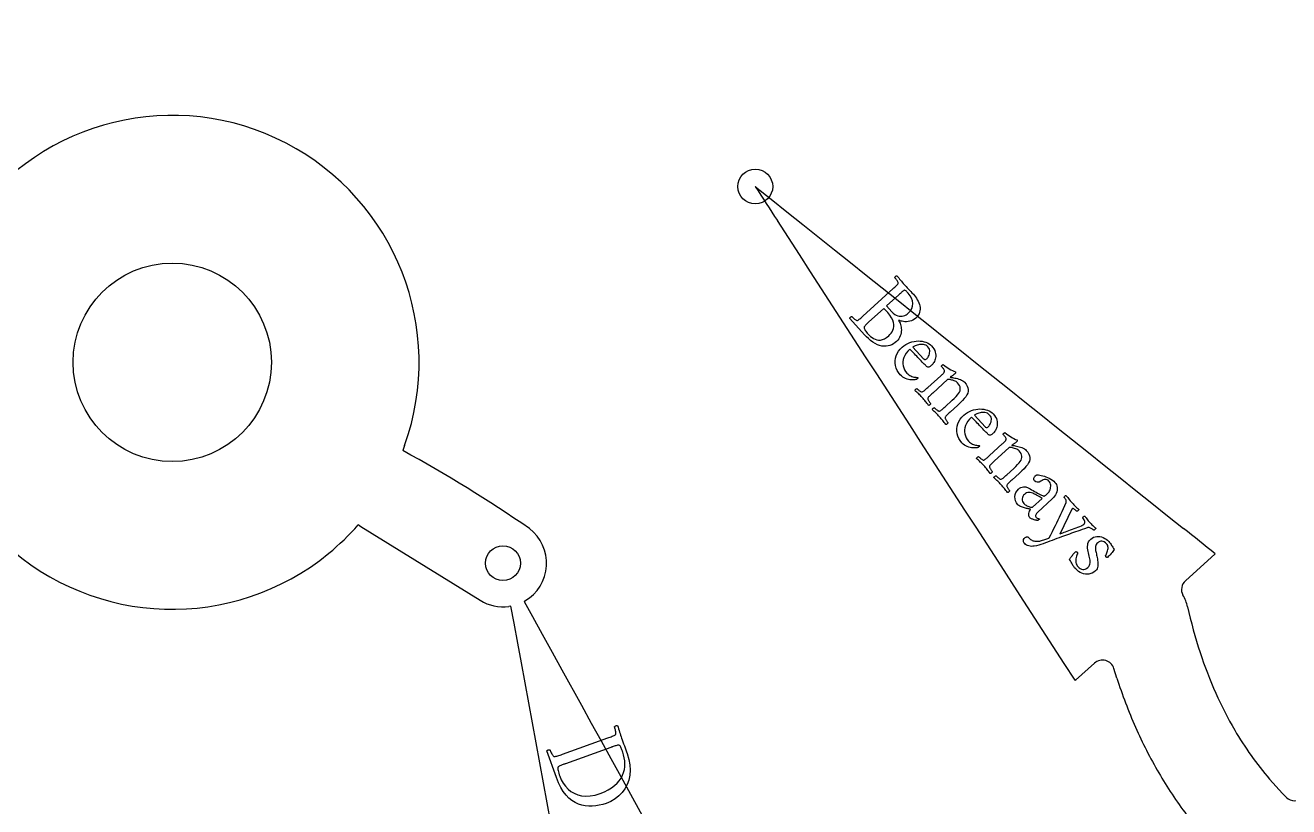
# Model space of a CAD drawing. Header units: millimetres. Extents: x -61 to 61, y -61 to 61.
# Drawn here: x -3.08 to 23.36, y -9.29 to 7.05 of the extents above; entities that cross this region are included whole.
import ezdxf

# ---------------------------------------------------------------- set-up
doc = ezdxf.new("R2010")
doc.units = ezdxf.units.MM
for name, color, linetype in [('CUT_INNER', 6, 'Continuous'), ('CUT_OUTER', 1, 'Continuous'), ('ENGRAVE', 7, 'Continuous'), ('TEXT', 5, 'Continuous')]:
    doc.layers.add(name, color=color, linetype=linetype)

msp = doc.modelspace()

# ---------------------------------------------------------------- linework, layer by layer
at = {"layer": 'CUT_INNER'}
for points in [[(12.1976, 3.6747), (12.2014, 3.672), (12.5284, 3.4111), (12.8602, 3.1463), (13.1921, 2.8816), (13.8557, 2.3522), (14.1875, 2.0875), (14.5193, 1.8228), (14.8511, 1.5581), (15.1829, 1.2934), (15.5147, 1.0286), (15.8465, 0.7639), (16.1783, 0.4992), (16.5101, 0.2345), (16.8419, -0.0302), (17.1737, -0.2949), (17.5055, -0.5596), (17.8373, -0.8243), (18.1691, -1.089), (18.5009, -1.3538), (18.8327, -1.6185), (19.1646, -1.8832), (19.4964, -2.1479), (19.8282, -2.4126), (20.16, -2.6773), (20.4918, -2.942), (20.8236, -3.2067), (21.1554, -3.4715)], [(19.2933, -6.29), (18.8976, -6.6487), (18.8932, -6.6523), (18.8899, -6.6476), (18.6622, -6.2965), (18.4313, -5.9404), (18.2004, -5.5842), (17.9695, -5.2281), (17.7386, -4.8719), (17.2768, -4.1596), (17.0458, -3.8035), (16.8149, -3.4473), (16.584, -3.0912), (16.3531, -2.735), (16.1222, -2.3788), (15.8913, -2.0227), (15.6604, -1.6665), (15.4294, -1.3104), (15.1985, -0.9542), (14.9676, -0.5981), (14.7367, -0.2419), (14.5058, 0.1142), (14.2749, 0.4704), (14.044, 0.8265), (13.813, 1.1827), (13.5821, 1.5388), (13.3512, 1.895), (13.1203, 2.2512), (12.8894, 2.6073), (12.6585, 2.9635)], [(4.8614, -1.7411), (4.8231, -1.8441), (4.8235, -1.8443)], [(6.4408, -4.9764), (3.9458, -3.439), (3.8871, -3.3987)], [(21.8186, -4.0009), (21.8145, -4.0049), (21.1959, -4.5656)], [(7.3777, -4.9879), (7.3593, -4.9974), (7.5341, -5.3139), (7.7393, -5.6854), (7.9446, -6.0569), (8.1498, -6.4285), (8.5603, -7.1715), (8.7656, -7.5431), (8.9708, -7.9146), (9.176, -8.2862), (9.3813, -8.6577), (9.5865, -9.0292), (9.7918, -9.4008), (10.2023, -10.1438), (10.4075, -10.5154), (10.6128, -10.8869), (11.0233, -11.63), (11.2285, -12.0015), (11.4338, -12.3731), (11.639, -12.7446), (11.8443, -13.1162), (12.0495, -13.4877), (12.2548, -13.8592), (12.46, -14.2308)], [(7.9199, -9.6256), (7.8428, -9.2082), (7.7658, -8.7908), (7.6888, -8.3733), (7.6117, -7.9559), (7.5347, -7.5385), (7.4576, -7.1211), (7.3806, -6.7037), (7.3035, -6.2863), (7.2265, -5.8689), (7.1495, -5.4515), (7.0838, -5.0956), (7.0414, -5.1035)], [(19.76, -6.6015), (19.7007, -6.4036)], [(22.9563, -8.7156), (23.2249, -9.0119), (23.2352, -9.0226), (23.3103, -9.0962)]]:
    msp.add_lwpolyline(points, dxfattribs=at)
msp.add_circle((0, 0), 2.075, dxfattribs=at)
for centre, radius, start, end in [((0.0003, 17.3592), 43.3897, 258.32732, 345.01597), ((0, 0), 5.1637, 340.29548, 309.35798), ((673.6338, 431.764), 787.8822, 212.9114146, 212.9730474), ((-9.9754, -28.8249), 30.7728, 55.46362, 61.25513), ((0.0253, -0.0287), 5.1255, 309.34212, 318.88946), ((6.9188, -4.2006), 0.9112, 300.23437, 52.73438), ((-388.1882, -516.9068), 656.6415, 51.3618593, 51.4359046), ((21.3638, -4.7508), 0.25, 132.1875, 208.00212), ((6.9188, -4.2006), 0.9112, 238.35937, 277.73437), ((20.3441, -5.3332), 0.9245, 13.95733, 30.19827), ((31.3957, -2.8487), 10.4032, 192.55595, 198.00737), ((29.8556, -3.3437), 8.7856, 198.04211, 203.99589), ((19.4612, -6.4752), 0.25, 16.65953, 132.1875), ((29.8876, -3.3317), 10.6424, 197.89332, 203.81204), ((28.9682, -3.7372), 7.8148, 204.00556, 210.39234), ((28.9906, -3.726), 9.6625, 203.82048, 210.17583), ((28.3592, -4.0997), 7.1062, 210.35603, 220.5085), ((28.4631, -4.0305), 9.0535, 210.18837, 216.86167), ((23.4852, -8.9175), 0.25, 225.60382, 311.66016)]:
    msp.add_arc(centre, radius, start, end, dxfattribs=at)
at = {"layer": 'CUT_OUTER'}
msp.add_circle((0, 0), 60.75, dxfattribs=at)
at = {"layer": 'ENGRAVE'}
for centre, radius in [((0, 17.3597), 40.0734), ((12.1966, 3.6758), 0.3645), ((6.9183, -4.1992), 0.3645)]:
    msp.add_circle(centre, radius, dxfattribs=at)
at = {"layer": 'TEXT'}
for points in [[(15.504, 1.4227), (15.5262, 1.3968), (15.5472, 1.3693), (15.5672, 1.3401), (15.5861, 1.3093), (15.6031, 1.2773), (15.6174, 1.245), (15.6289, 1.2123), (15.6377, 1.1792), (15.6431, 1.1459), (15.6444, 1.1127), (15.6416, 1.0797), (15.6348, 1.0467), (15.6231, 1.0143), (15.6056, 0.9829), (15.5824, 0.9526), (15.5534, 0.9232), (15.5245, 0.9), (15.4939, 0.8814), (15.4616, 0.8672), (15.4277, 0.8576), (15.3934, 0.8518), (15.3603, 0.849), (15.3281, 0.8492), (15.297, 0.8525), (15.2682, 0.8576), (15.2427, 0.8636), (15.2206, 0.8705), (15.2019, 0.8781), (15.1988, 0.8785), (15.1968, 0.8777), (15.1958, 0.8757), (15.1958, 0.8727), (15.207, 0.8569), (15.2173, 0.8383), (15.2268, 0.8168), (15.2354, 0.7925), (15.2426, 0.7659), (15.2479, 0.7379), (15.2513, 0.7082), (15.2529, 0.6771), (15.252, 0.6453), (15.248, 0.6136), (15.2409, 0.582), (15.2307, 0.5507), (15.2171, 0.5202), (15.1996, 0.4913), (15.1781, 0.4641), (15.1528, 0.4386), (15.1203, 0.4116), (15.0864, 0.3884), (15.0511, 0.369), (15.0145, 0.3533), (14.976, 0.3421), (14.9349, 0.336), (14.8912, 0.3351), (14.845, 0.3392), (14.7987, 0.3494), (14.752, 0.3668), (14.7048, 0.3913), (14.6571, 0.4231), (14.6103, 0.4592), (14.5656, 0.4969), (14.5231, 0.5363), (14.4828, 0.5773), (14.1735, 0.9185), (14.1748, 0.9244), (14.1779, 0.9304), (14.183, 0.9367), (14.1899, 0.9431), (14.1975, 0.9488), (14.2044, 0.9531), (14.2105, 0.9558), (14.216, 0.957), (14.2211, 0.9516), (14.2282, 0.9446), (14.2374, 0.936), (14.2485, 0.9257), (14.2607, 0.915), (14.2732, 0.9049), (14.2859, 0.8956), (14.2988, 0.887), (14.3107, 0.8801), (14.3205, 0.876), (14.3282, 0.8746), (14.3337, 0.8759), (14.3459, 0.882), (14.3589, 0.89), (14.3725, 0.8999), (14.3869, 0.9117), (14.4019, 0.9247), (14.4174, 0.9382), (14.4334, 0.9525), (14.4498, 0.9673), (15.0823, 1.5405), (15.0987, 1.5555), (15.1145, 1.5701), (15.1298, 1.5844), (15.1445, 1.5983), (15.158, 1.6118), (15.1694, 1.6246), (15.1788, 1.6369), (15.1861, 1.6484), (15.1885, 1.6544), (15.1881, 1.6623), (15.1847, 1.6723), (15.1785, 1.6843), (15.1705, 1.6974), (15.162, 1.7105), (15.153, 1.7236), (15.1434, 1.7368), (15.1342, 1.7489), (15.1265, 1.7588), (15.1202, 1.7666), (15.1154, 1.7722), (15.1172, 1.7775), (15.1205, 1.7834), (15.1254, 1.7898), (15.1318, 1.7968), (15.1389, 1.8031), (15.1456, 1.8075), (15.1519, 1.81), (15.1579, 1.8107), (15.1776, 1.7873), (15.1971, 1.764), (15.2163, 1.7409), (15.2352, 1.7178), (15.254, 1.695), (15.273, 1.6726), (15.2921, 1.6507), (15.3113, 1.6293), (15.3316, 1.607), (15.3529, 1.5841), (15.375, 1.5606), (15.398, 1.5366), (15.4222, 1.5112), (15.448, 1.4838), (15.4752, 1.4543), (15.504, 1.4227)], [(14.9428, 1.1793), (15.0542, 1.0564), (15.0845, 1.0261), (15.1152, 1.002), (15.1462, 0.984), (15.1775, 0.9721), (15.2086, 0.9655), (15.2391, 0.9633), (15.2688, 0.9654), (15.2978, 0.972), (15.3256, 0.982), (15.3515, 0.9947), (15.3755, 1.01), (15.3977, 1.0279), (15.4406, 1.074), (15.4708, 1.1229), (15.4883, 1.1746), (15.493, 1.229), (15.4858, 1.2844), (15.4673, 1.3386), (15.4375, 1.3918), (15.3964, 1.4439), (15.3893, 1.4516), (15.3803, 1.4608), (15.3696, 1.4717), (15.357, 1.4843), (15.3443, 1.4956), (15.3331, 1.503), (15.3235, 1.5064), (15.3154, 1.5059), (15.3066, 1.5016), (15.2965, 1.4954), (15.2852, 1.4871), (15.2726, 1.4768), (15.2592, 1.4653), (15.2456, 1.4533), (15.2316, 1.4409), (15.2173, 1.4281), (15.2144, 1.4254), (15.2116, 1.4229), (15.2091, 1.4206), (15.2067, 1.4185), (15.2044, 1.4164), (15.2022, 1.4143), (15.1999, 1.4123), (15.1976, 1.4102)], [(14.8867, 1.1284), (14.5651, 0.837), (14.5592, 0.8315), (14.5518, 0.8246), (14.5432, 0.8163), (14.5332, 0.8067), (14.5228, 0.7963), (14.513, 0.7859), (14.5037, 0.7755), (14.4949, 0.7651), (14.4874, 0.7553), (14.4817, 0.7469), (14.4779, 0.7398), (14.476, 0.7341), (14.4761, 0.7175), (14.4793, 0.7008), (14.4857, 0.684), (14.4952, 0.6672), (14.5073, 0.6499), (14.5212, 0.6317), (14.5369, 0.6126), (14.5546, 0.5926), (14.5809, 0.5656), (14.6091, 0.5408), (14.6391, 0.5182), (14.6709, 0.4977), (14.7046, 0.4812), (14.7402, 0.4704), (14.7778, 0.4653), (14.8172, 0.4659), (14.8581, 0.474), (14.9001, 0.4914), (14.9432, 0.518), (14.9874, 0.5539), (15.0141, 0.5805), (15.0378, 0.6092), (15.0587, 0.6402), (15.0766, 0.6734), (15.0899, 0.7092), (15.0966, 0.7478), (15.0967, 0.7893), (15.0903, 0.8336), (15.0754, 0.8808), (15.05, 0.9307), (15.0141, 0.9834), (14.9678, 1.0389)], [(15.4332, 0.2755), (15.3893, 0.2332), (15.3532, 0.19), (15.3249, 0.1458), (15.3043, 0.1007), (15.2909, 0.0556), (15.2841, 0.0113), (15.284, -0.0321), (15.2906, -0.0747), (15.3029, -0.1157), (15.3202, -0.1542), (15.3424, -0.1904), (15.3695, -0.2242), (15.3885, -0.2434), (15.4085, -0.26), (15.4294, -0.274), (15.4512, -0.2855), (15.4733, -0.2947), (15.4946, -0.3021), (15.5154, -0.3077), (15.5355, -0.3114), (15.554, -0.3138), (15.5699, -0.3154), (15.5832, -0.3163), (15.5939, -0.3164), (15.5945, -0.3177), (15.5948, -0.3201), (15.5949, -0.3235), (15.5948, -0.328), (15.594, -0.333), (15.5922, -0.3377), (15.5892, -0.3422), (15.5852, -0.3464), (15.5784, -0.3515), (15.5703, -0.3558), (15.5607, -0.3593), (15.5497, -0.3621), (15.5315, -0.3644), (15.5105, -0.3658), (15.4868, -0.3662), (15.4604, -0.3656), (15.4321, -0.3633), (15.4029, -0.3583), (15.3729, -0.3506), (15.342, -0.3403), (15.3114, -0.3264), (15.282, -0.3083), (15.254, -0.2859), (15.2272, -0.2593), (15.1917, -0.215), (15.1635, -0.1685), (15.1427, -0.1198), (15.1293, -0.069), (15.123, -0.0172), (15.1235, 0.0342), (15.1309, 0.0853), (15.1452, 0.136), (15.1661, 0.1852), (15.1933, 0.2315), (15.227, 0.275), (15.267, 0.3156), (15.3051, 0.347), (15.3449, 0.374), (15.3865, 0.3966), (15.4299, 0.4148), (15.474, 0.4288), (15.518, 0.4387), (15.5618, 0.4447), (15.6053, 0.4468), (15.648, 0.4451), (15.6891, 0.4401), (15.7285, 0.4317), (15.7663, 0.42), (15.8015, 0.4052), (15.8329, 0.3878), (15.8605, 0.3676), (15.8844, 0.3446), (15.9118, 0.3115), (15.9338, 0.2786), (15.9503, 0.2462), (15.9613, 0.2141), (15.9678, 0.1827), (15.9709, 0.1524), (15.9707, 0.1231), (15.967, 0.0949), (15.9608, 0.0683), (15.9529, 0.0435), (15.9433, 0.0206), (15.9319, -0.0004), (15.9198, -0.0193), (15.9079, -0.0357), (15.8962, -0.0496), (15.8847, -0.0611), (15.8692, -0.0743), (15.8546, -0.085), (15.8407, -0.0932), (15.8278, -0.0989), (15.8155, -0.1016), (15.8038, -0.1006), (15.7926, -0.0961), (15.782, -0.088), (15.7735, -0.0801), (15.7622, -0.0689), (15.748, -0.0542), (15.7309, -0.0362), (15.7116, -0.0158), (15.6909, 0.006), (15.6689, 0.0291), (15.6454, 0.0535), (15.6214, 0.0785), (15.5975, 0.1033), (15.5738, 0.1279), (15.5503, 0.1524), (15.5278, 0.1758), (15.507, 0.1974), (15.4881, 0.2172), (15.471, 0.2352), (15.4565, 0.2506), (15.4454, 0.2624), (15.4376, 0.2707), (15.4332, 0.2755)], [(15.4946, 0.3174), (15.7132, 0.0763), (15.7197, 0.0701), (15.7266, 0.0653), (15.7341, 0.0618), (15.7421, 0.0596), (15.7506, 0.0593), (15.7598, 0.0615), (15.7695, 0.066), (15.7797, 0.073), (15.7897, 0.0822), (15.8, 0.0948), (15.8106, 0.1109), (15.8217, 0.1303), (15.8317, 0.1521), (15.8392, 0.175), (15.8445, 0.1989), (15.8473, 0.224), (15.8461, 0.2493), (15.8394, 0.2739), (15.8271, 0.2977), (15.8093, 0.3208), (15.7873, 0.3418), (15.7638, 0.3576), (15.7389, 0.3684), (15.7126, 0.3741), (15.6859, 0.376), (15.6596, 0.3754), (15.6339, 0.3724), (15.6087, 0.3669), (15.5848, 0.3599), (15.563, 0.3525), (15.5434, 0.3445), (15.526, 0.3362), (15.5118, 0.3285), (15.5018, 0.3229), (15.4961, 0.3192), (15.4946, 0.3174)], [(16.5758, -0.4183), (16.6079, -0.4579), (16.6314, -0.4964), (16.6462, -0.5337), (16.6524, -0.5699), (16.6505, -0.6059), (16.6411, -0.6427), (16.624, -0.6803), (16.5995, -0.7187), (16.5679, -0.7588), (16.53, -0.8013), (16.4857, -0.8464), (16.4351, -0.8939), (16.2713, -1.0424), (16.2549, -1.0573), (16.2392, -1.0718), (16.2242, -1.0859), (16.2098, -1.0995), (16.1967, -1.1127), (16.1855, -1.1253), (16.1763, -1.1374), (16.1689, -1.149), (16.1675, -1.1548), (16.1681, -1.1625), (16.1707, -1.172), (16.1752, -1.1833), (16.1811, -1.1955), (16.1878, -1.2075), (16.1952, -1.2194), (16.2033, -1.2311), (16.2112, -1.2418), (16.2181, -1.2508), (16.2239, -1.258), (16.2285, -1.2635), (16.2268, -1.2688), (16.2234, -1.2746), (16.2186, -1.2811), (16.2121, -1.288), (16.205, -1.2943), (16.1983, -1.2988), (16.192, -1.3013), (16.1861, -1.302), (16.1675, -1.2786), (16.1502, -1.2567), (16.1341, -1.2364), (16.1192, -1.2175), (16.1042, -1.199), (16.0877, -1.1794), (16.0699, -1.1589), (16.0507, -1.1374), (16.0317, -1.1167), (16.0133, -1.0973), (15.9955, -1.0791), (15.9783, -1.0621), (15.9607, -1.045), (15.9418, -1.0268), (15.9216, -1.0072), (15.9001, -0.9865), (15.9014, -0.9806), (15.9045, -0.9746), (15.9096, -0.9683), (15.9165, -0.9619), (15.9241, -0.9562), (15.931, -0.952), (15.9371, -0.9492), (15.9426, -0.948), (15.9476, -0.9532), (15.9543, -0.9598), (15.9628, -0.9677), (15.973, -0.977), (15.9843, -0.9866), (15.9957, -0.9955), (16.0073, -1.0037), (16.0192, -1.0112), (16.0302, -1.0171), (16.0394, -1.0205), (16.0467, -1.0215), (16.0521, -1.02), (16.0643, -1.0139), (16.0772, -1.0059), (16.0909, -0.996), (16.1053, -0.9843), (16.1203, -0.9713), (16.1358, -0.9577), (16.1517, -0.9435), (16.1682, -0.9287), (16.3168, -0.7939), (16.3599, -0.7535), (16.3965, -0.7161), (16.4268, -0.6818), (16.4507, -0.6505), (16.4684, -0.6212), (16.4801, -0.5927), (16.486, -0.5652), (16.4859, -0.5385), (16.4799, -0.5119), (16.4682, -0.4847), (16.4507, -0.4569), (16.4275, -0.4284), (16.4137, -0.4154), (16.3972, -0.4037), (16.3779, -0.3933), (16.3558, -0.3843), (16.3326, -0.3765), (16.3101, -0.3701), (16.2882, -0.3649), (16.2671, -0.3611), (16.2483, -0.3587), (16.2339, -0.358), (16.2237, -0.3589), (16.2178, -0.3616), (15.9083, -0.642), (15.892, -0.6569), (15.8763, -0.6714), (15.8612, -0.6855), (15.8469, -0.6991), (15.8337, -0.7123), (15.8226, -0.7249), (15.8133, -0.737), (15.806, -0.7485), (15.8046, -0.7544), (15.8052, -0.7621), (15.8077, -0.7716), (15.8123, -0.7829), (15.8182, -0.7951), (15.8249, -0.8071), (15.8323, -0.8189), (15.8404, -0.8307), (15.8483, -0.8414), (15.8552, -0.8504), (15.8609, -0.8576), (15.8656, -0.8631), (15.8639, -0.8684), (15.8605, -0.8742), (15.8556, -0.8806), (15.8492, -0.8876), (15.8421, -0.8939), (15.8354, -0.8984), (15.8291, -0.9009), (15.8231, -0.9016), (15.8046, -0.8782), (15.7873, -0.8563), (15.7712, -0.836), (15.7563, -0.8171), (15.7412, -0.7985), (15.7248, -0.779), (15.707, -0.7584), (15.6878, -0.7369), (15.6688, -0.7163), (15.6504, -0.6969), (15.6326, -0.6787), (15.6154, -0.6617), (15.5978, -0.6446), (15.5789, -0.6263), (15.5587, -0.6068), (15.5372, -0.5861), (15.5384, -0.5802), (15.5416, -0.5742), (15.5467, -0.5679), (15.5536, -0.5615), (15.5612, -0.5558), (15.5681, -0.5515), (15.5742, -0.5488), (15.5797, -0.5476), (15.5847, -0.5528), (15.5914, -0.5594), (15.5999, -0.5673), (15.6101, -0.5766), (15.6213, -0.5862), (15.6328, -0.5951), (15.6444, -0.6033), (15.6563, -0.6108), (15.6673, -0.6166), (15.6765, -0.6201), (15.6838, -0.6211), (15.6892, -0.6196), (15.7014, -0.6135), (15.7143, -0.6055), (15.728, -0.5956), (15.7424, -0.5838), (15.7574, -0.5709), (15.7728, -0.5573), (15.7888, -0.543), (15.8052, -0.5282), (16.0752, -0.2835), (16.0835, -0.2759), (16.0933, -0.2669), (16.1044, -0.2563), (16.117, -0.2443), (16.1292, -0.232), (16.139, -0.2206), (16.1465, -0.21), (16.1518, -0.2003), (16.1551, -0.1913), (16.1554, -0.1811), (16.1529, -0.1698), (16.1474, -0.1574), (16.1401, -0.1446), (16.1323, -0.1324), (16.1239, -0.1206), (16.1149, -0.1094), (16.1065, -0.0994), (16.0997, -0.0915), (16.0945, -0.0854), (16.091, -0.0814), (16.0925, -0.0786), (16.0956, -0.0744), (16.1003, -0.0688), (16.1064, -0.0619), (16.1131, -0.0552), (16.1193, -0.0502), (16.1251, -0.047), (16.1304, -0.0457), (16.1606, -0.0704), (16.1914, -0.094), (16.2228, -0.1163), (16.2549, -0.1373), (16.2872, -0.1565), (16.3194, -0.1734), (16.3516, -0.188), (16.3837, -0.2001), (16.3858, -0.2036), (16.3867, -0.2081), (16.3864, -0.2135), (16.3849, -0.2198), (16.3826, -0.226), (16.3801, -0.2313), (16.3774, -0.2356), (16.3745, -0.2388), (16.3712, -0.2416), (16.3658, -0.2456), (16.3584, -0.2511), (16.3489, -0.2579), (16.3385, -0.2653), (16.3281, -0.2726), (16.3178, -0.2798), (16.3077, -0.287), (16.2984, -0.2936), (16.2909, -0.299), (16.2852, -0.3034), (16.2813, -0.3067), (16.2788, -0.3093), (16.2775, -0.3116), (16.2772, -0.3136), (16.278, -0.3152), (16.279, -0.3159), (16.2805, -0.3164), (16.2825, -0.3168), (16.2852, -0.317), (16.302, -0.3177), (16.3222, -0.3198), (16.3456, -0.3231), (16.3723, -0.3278), (16.4007, -0.3339), (16.4292, -0.3415), (16.4579, -0.3505), (16.4866, -0.361), (16.5138, -0.373), (16.5377, -0.3865), (16.5584, -0.4016), (16.5758, -0.4183)], [(16.7226, -1.1472), (16.6788, -1.1895), (16.6427, -1.2327), (16.6143, -1.2769), (16.5937, -1.322), (16.5803, -1.3671), (16.5736, -1.4114), (16.5735, -1.4548), (16.5801, -1.4974), (16.5924, -1.5384), (16.6097, -1.5769), (16.6318, -1.6131), (16.6589, -1.6469), (16.678, -1.6661), (16.6979, -1.6827), (16.7189, -1.6967), (16.7407, -1.7082), (16.7627, -1.7174), (16.7841, -1.7248), (16.8048, -1.7304), (16.8249, -1.7341), (16.8434, -1.7365), (16.8593, -1.7381), (16.8727, -1.739), (16.8834, -1.7391), (16.884, -1.7404), (16.8843, -1.7428), (16.8844, -1.7462), (16.8843, -1.7507), (16.8835, -1.7557), (16.8816, -1.7604), (16.8787, -1.7649), (16.8747, -1.7691), (16.8679, -1.7742), (16.8597, -1.7785), (16.8501, -1.782), (16.8391, -1.7848), (16.8209, -1.7871), (16.8, -1.7885), (16.7763, -1.7889), (16.7498, -1.7883), (16.7215, -1.786), (16.6924, -1.781), (16.6624, -1.7733), (16.6315, -1.763), (16.6008, -1.7491), (16.5715, -1.731), (16.5434, -1.7086), (16.5166, -1.682), (16.4811, -1.6376), (16.453, -1.5912), (16.4322, -1.5425), (16.4188, -1.4917), (16.4124, -1.4399), (16.413, -1.3885), (16.4204, -1.3374), (16.4346, -1.2867), (16.4555, -1.2375), (16.4828, -1.1912), (16.5164, -1.1477), (16.5565, -1.1071), (16.5945, -1.0757), (16.6343, -1.0486), (16.6759, -1.0261), (16.7193, -1.0079), (16.7635, -0.9939), (16.8074, -0.984), (16.8512, -0.978), (16.8948, -0.9759), (16.9375, -0.9776), (16.9785, -0.9826), (17.018, -0.991), (17.0558, -1.0027), (17.0909, -1.0175), (17.1223, -1.0349), (17.1499, -1.0551), (17.1738, -1.078), (17.2013, -1.1112), (17.2233, -1.1441), (17.2398, -1.1765), (17.2507, -1.2086), (17.2573, -1.24), (17.2604, -1.2703), (17.2601, -1.2996), (17.2565, -1.3277), (17.2503, -1.3544), (17.2424, -1.3792), (17.2327, -1.4021), (17.2214, -1.4231), (17.2092, -1.442), (17.1973, -1.4584), (17.1857, -1.4723), (17.1742, -1.4838), (17.1587, -1.497), (17.144, -1.5077), (17.1302, -1.5159), (17.1172, -1.5216), (17.105, -1.5243), (17.0932, -1.5233), (17.0821, -1.5188), (17.0714, -1.5107), (17.063, -1.5028), (17.0517, -1.4916), (17.0375, -1.4769), (17.0203, -1.4589), (17.001, -1.4385), (16.9804, -1.4167), (16.9583, -1.3936), (16.9349, -1.3692), (16.9108, -1.3442), (16.887, -1.3194), (16.8633, -1.2948), (16.8398, -1.2703), (16.8172, -1.2469), (16.7965, -1.2253), (16.7776, -1.2055), (16.7605, -1.1874), (16.746, -1.1721), (16.7348, -1.1603), (16.727, -1.152), (16.7226, -1.1472)], [(16.7841, -1.1053), (17.0027, -1.3464), (17.0091, -1.3526), (17.0161, -1.3574), (17.0236, -1.3609), (17.0316, -1.3631), (17.0401, -1.3634), (17.0492, -1.3612), (17.0589, -1.3567), (17.0692, -1.3497), (17.0791, -1.3405), (17.0894, -1.3279), (17.1001, -1.3118), (17.1111, -1.2923), (17.1211, -1.2706), (17.1287, -1.2477), (17.1339, -1.2238), (17.1367, -1.1987), (17.1356, -1.1734), (17.1289, -1.1488), (17.1166, -1.125), (17.0987, -1.1019), (17.0767, -1.0809), (17.0533, -1.0651), (17.0284, -1.0543), (17.0021, -1.0486), (16.9753, -1.0467), (16.9491, -1.0473), (16.9233, -1.0503), (16.8981, -1.0558), (16.8742, -1.0628), (16.8525, -1.0702), (16.8329, -1.0781), (16.8154, -1.0865), (16.8012, -1.0942), (16.7912, -1.0998), (16.7855, -1.1035), (16.7841, -1.1053)], [(17.8653, -1.841), (17.8974, -1.8806), (17.9209, -1.9191), (17.9357, -1.9564), (17.9419, -1.9925), (17.94, -2.0285), (17.9305, -2.0654), (17.9135, -2.103), (17.8889, -2.1414), (17.8574, -2.1815), (17.8195, -2.224), (17.7752, -2.2691), (17.7245, -2.3166), (17.5607, -2.4651), (17.5444, -2.48), (17.5287, -2.4945), (17.5136, -2.5086), (17.4992, -2.5222), (17.4861, -2.5354), (17.475, -2.548), (17.4657, -2.5601), (17.4584, -2.5717), (17.457, -2.5775), (17.4575, -2.5852), (17.4601, -2.5947), (17.4647, -2.606), (17.4706, -2.6182), (17.4773, -2.6302), (17.4846, -2.6421), (17.4928, -2.6538), (17.5007, -2.6645), (17.5076, -2.6735), (17.5133, -2.6807), (17.518, -2.6862), (17.5162, -2.6915), (17.5129, -2.6973), (17.508, -2.7038), (17.5016, -2.7107), (17.4945, -2.717), (17.4878, -2.7215), (17.4815, -2.724), (17.4755, -2.7247), (17.457, -2.7013), (17.4397, -2.6794), (17.4236, -2.6591), (17.4087, -2.6402), (17.3936, -2.6216), (17.3772, -2.6021), (17.3594, -2.5816), (17.3401, -2.5601), (17.3212, -2.5394), (17.3028, -2.52), (17.285, -2.5018), (17.2677, -2.4848), (17.2501, -2.4677), (17.2313, -2.4495), (17.2111, -2.4299), (17.1896, -2.4092), (17.1908, -2.4033), (17.194, -2.3973), (17.199, -2.391), (17.206, -2.3846), (17.2136, -2.3789), (17.2204, -2.3747), (17.2266, -2.3719), (17.232, -2.3707), (17.237, -2.3759), (17.2438, -2.3825), (17.2523, -2.3904), (17.2625, -2.3997), (17.2737, -2.4093), (17.2851, -2.4182), (17.2968, -2.4264), (17.3086, -2.4339), (17.3197, -2.4398), (17.3288, -2.4432), (17.3361, -2.4442), (17.3415, -2.4427), (17.3538, -2.4366), (17.3667, -2.4286), (17.3804, -2.4187), (17.3947, -2.407), (17.4097, -2.394), (17.4252, -2.3804), (17.4412, -2.3662), (17.4576, -2.3513), (17.6063, -2.2166), (17.6493, -2.1762), (17.686, -2.1388), (17.7162, -2.1045), (17.7401, -2.0732), (17.7578, -2.0439), (17.7696, -2.0154), (17.7754, -1.9879), (17.7753, -1.9612), (17.7694, -1.9346), (17.7577, -1.9074), (17.7402, -1.8796), (17.717, -1.8511), (17.7032, -1.8381), (17.6867, -1.8264), (17.6673, -1.816), (17.6452, -1.807), (17.6221, -1.7992), (17.5996, -1.7928), (17.5777, -1.7876), (17.5565, -1.7838), (17.5378, -1.7814), (17.5233, -1.7807), (17.5131, -1.7816), (17.5072, -1.7842), (17.1978, -2.0647), (17.1815, -2.0796), (17.1657, -2.0941), (17.1507, -2.1082), (17.1363, -2.1218), (17.1232, -2.135), (17.112, -2.1476), (17.1028, -2.1597), (17.0955, -2.1712), (17.0941, -2.1771), (17.0946, -2.1848), (17.0972, -2.1943), (17.1018, -2.2056), (17.1077, -2.2178), (17.1143, -2.2298), (17.1217, -2.2416), (17.1298, -2.2534), (17.1378, -2.2641), (17.1446, -2.2731), (17.1504, -2.2803), (17.1551, -2.2858), (17.1533, -2.2911), (17.15, -2.2969), (17.1451, -2.3033), (17.1386, -2.3103), (17.1316, -2.3166), (17.1249, -2.3211), (17.1186, -2.3236), (17.1126, -2.3243), (17.0941, -2.3009), (17.0768, -2.279), (17.0607, -2.2587), (17.0457, -2.2398), (17.0307, -2.2212), (17.0143, -2.2017), (16.9964, -2.1811), (16.9772, -2.1596), (16.9583, -2.139), (16.9399, -2.1196), (16.9221, -2.1014), (16.9048, -2.0843), (16.8872, -2.0673), (16.8683, -2.049), (16.8481, -2.0295), (16.8267, -2.0088), (16.8279, -2.0029), (16.831, -1.9969), (16.8361, -1.9906), (16.8431, -1.9842), (16.8507, -1.9785), (16.8575, -1.9742), (16.8637, -1.9715), (16.8691, -1.9703), (16.8741, -1.9755), (16.8809, -1.9821), (16.8894, -1.99), (16.8996, -1.9993), (16.9108, -2.0089), (16.9222, -2.0178), (16.9339, -2.026), (16.9457, -2.0335), (16.9568, -2.0393), (16.9659, -2.0428), (16.9732, -2.0438), (16.9786, -2.0423), (16.9908, -2.0362), (17.0038, -2.0282), (17.0174, -2.0183), (17.0318, -2.0065), (17.0468, -1.9935), (17.0623, -1.98), (17.0783, -1.9657), (17.0947, -1.9509), (17.3647, -1.7062), (17.373, -1.6986), (17.3827, -1.6895), (17.3939, -1.679), (17.4065, -1.667), (17.4186, -1.6547), (17.4285, -1.6432), (17.436, -1.6327), (17.4412, -1.623), (17.4445, -1.614), (17.4449, -1.6038), (17.4423, -1.5925), (17.4368, -1.5801), (17.4296, -1.5673), (17.4217, -1.5551), (17.4134, -1.5433), (17.4044, -1.5321), (17.396, -1.5221), (17.3892, -1.5142), (17.384, -1.5081), (17.3804, -1.5041), (17.382, -1.5013), (17.3851, -1.4971), (17.3897, -1.4915), (17.3959, -1.4846), (17.4025, -1.4779), (17.4088, -1.4729), (17.4145, -1.4697), (17.4198, -1.4684), (17.4501, -1.4931), (17.4809, -1.5167), (17.5123, -1.5389), (17.5443, -1.56), (17.5766, -1.5792), (17.6088, -1.5961), (17.641, -1.6107), (17.6731, -1.6228), (17.6753, -1.6263), (17.6762, -1.6308), (17.6759, -1.6362), (17.6743, -1.6425), (17.6721, -1.6487), (17.6696, -1.654), (17.6669, -1.6583), (17.664, -1.6615), (17.6607, -1.6643), (17.6553, -1.6683), (17.6479, -1.6738), (17.6384, -1.6806), (17.6279, -1.688), (17.6176, -1.6953), (17.6073, -1.7025), (17.5971, -1.7097), (17.5879, -1.7162), (17.5804, -1.7217), (17.5747, -1.7261), (17.5708, -1.7294), (17.5683, -1.732), (17.5669, -1.7343), (17.5666, -1.7363), (17.5675, -1.7379), (17.5684, -1.7386), (17.5699, -1.7391), (17.572, -1.7395), (17.5746, -1.7397), (17.5915, -1.7404), (17.6116, -1.7425), (17.6351, -1.7458), (17.6618, -1.7505), (17.6902, -1.7566), (17.7187, -1.7642), (17.7473, -1.7732), (17.7761, -1.7837), (17.8032, -1.7957), (17.8272, -1.8092), (17.8479, -1.8243), (17.8653, -1.841)], [(18.4657, -2.5096), (18.483, -2.532), (18.4962, -2.5569), (18.5054, -2.5842), (18.5106, -2.6139), (18.5118, -2.645), (18.5092, -2.6764), (18.5026, -2.708), (18.4921, -2.7398), (18.4776, -2.7711), (18.459, -2.8009), (18.4364, -2.8292), (18.4096, -2.8561), (18.1047, -3.1324), (18.0914, -3.1456), (18.0804, -3.1593), (18.0716, -3.1733), (18.0651, -3.1877), (18.0617, -3.202), (18.0624, -3.2156), (18.0673, -3.2287), (18.0762, -3.2411), (18.0859, -3.2506), (18.0957, -3.258), (18.1055, -3.2632), (18.1155, -3.2662), (18.1246, -3.268), (18.1317, -3.2696), (18.1368, -3.2708), (18.1399, -3.2718), (18.1409, -3.2735), (18.1412, -3.2755), (18.1407, -3.2778), (18.1395, -3.2805), (18.1379, -3.2831), (18.1363, -3.2854), (18.1348, -3.2873), (18.1333, -3.2888), (18.1248, -3.2957), (18.116, -3.301), (18.1069, -3.3049), (18.0976, -3.3074), (18.0886, -3.3059), (18.0777, -3.3037), (18.0646, -3.3007), (18.0495, -3.297), (18.0335, -3.2927), (18.0177, -3.2879), (18.0022, -3.2825), (17.9868, -3.2766), (17.9725, -3.2701), (17.9601, -3.2631), (17.9496, -3.2556), (17.9411, -3.2475), (17.929, -3.2302), (17.9217, -3.2102), (17.9192, -3.1873), (17.9214, -3.1618), (17.9271, -3.1358), (17.9349, -3.1119), (17.9449, -3.09), (17.9571, -3.0701), (17.9497, -3.0694), (17.9392, -3.0679), (17.9256, -3.0657), (17.9089, -3.0626), (17.8901, -3.0588), (17.8705, -3.0542), (17.8501, -3.0489), (17.8287, -3.0427), (17.8073, -3.036), (17.7865, -3.0289), (17.7663, -3.0213), (17.7468, -3.0133), (17.7289, -3.005), (17.7136, -2.9961), (17.7008, -2.9869), (17.6906, -2.9773), (17.662, -2.9395), (17.6421, -2.899), (17.631, -2.8557), (17.6286, -2.8097), (17.6347, -2.7642), (17.6493, -2.7225), (17.6724, -2.6846), (17.7038, -2.6504), (17.7272, -2.6321), (17.7517, -2.6183), (17.7775, -2.6092), (17.8046, -2.6046), (17.8307, -2.6036), (17.8538, -2.6052), (17.8739, -2.6094), (17.891, -2.6161), (17.9185, -2.631), (17.9474, -2.6468), (17.9778, -2.6636), (18.0095, -2.6813), (18.0415, -2.6992), (18.0726, -2.7163), (18.1029, -2.7327), (18.1323, -2.7482), (18.1594, -2.7623), (18.1828, -2.7743), (18.2025, -2.784), (18.2186, -2.7916), (18.226, -2.7949), (18.2326, -2.7968), (18.2385, -2.7973), (18.2437, -2.7965), (18.2491, -2.794), (18.2558, -2.7896), (18.2638, -2.7835), (18.273, -2.7754), (18.3124, -2.7397), (18.3281, -2.7236), (18.3418, -2.7055), (18.3535, -2.6853), (18.3633, -2.6632), (18.3707, -2.6399), (18.3754, -2.6163), (18.3773, -2.5924), (18.3766, -2.5682), (18.3728, -2.5446), (18.3653, -2.5226), (18.3542, -2.502), (18.3395, -2.4831), (18.3219, -2.4667), (18.3035, -2.4556), (18.2844, -2.4497), (18.2644, -2.4489), (18.2434, -2.4526), (18.2211, -2.4599), (18.1976, -2.4707), (18.1728, -2.485), (18.133, -2.5038), (18.0973, -2.5092), (18.0657, -2.5012), (18.0382, -2.4799), (18.0291, -2.4673), (18.0237, -2.454), (18.0221, -2.4398), (18.0243, -2.4248), (18.0292, -2.4101), (18.036, -2.3966), (18.0446, -2.3844), (18.0551, -2.3735), (18.058, -2.3711), (18.0624, -2.3682), (18.0681, -2.3647), (18.0752, -2.3607), (18.0827, -2.3568), (18.0895, -2.354), (18.0956, -2.352), (18.1011, -2.3511), (18.1236, -2.3536), (18.1493, -2.3578), (18.1782, -2.3636), (18.2102, -2.3709), (18.2441, -2.3802), (18.2782, -2.3918), (18.3127, -2.4057), (18.3476, -2.4219), (18.3812, -2.4403), (18.4121, -2.4611), (18.4403, -2.4842), (18.4657, -2.5096)], [(17.8164, -2.9544), (17.8291, -2.9669), (17.8438, -2.9786), (17.8606, -2.9895), (17.8794, -2.9996), (17.8988, -3.0085), (17.9175, -3.0161), (17.9355, -3.0223), (17.9527, -3.0271), (17.9679, -3.0302), (17.9798, -3.0315), (17.9885, -3.0309), (17.9939, -3.0284), (18.1956, -2.8456), (18.1769, -2.8346), (18.1558, -2.8222), (18.1325, -2.8085), (18.1069, -2.7934), (18.0818, -2.7786), (18.06, -2.7661), (18.0416, -2.7557), (18.0265, -2.7474), (18.001, -2.7362), (17.9753, -2.7282), (17.9495, -2.7235), (17.9234, -2.722), (17.898, -2.7246), (17.8737, -2.7319), (17.8506, -2.744), (17.8288, -2.7609), (17.8106, -2.7807), (17.7968, -2.803), (17.7876, -2.8277), (17.7829, -2.855), (17.7831, -2.8826), (17.7888, -2.9083), (17.7999, -2.9323), (17.8164, -2.9544)], [(18.8243, -2.9388), (18.8438, -2.9599), (18.8638, -2.9807), (18.8842, -3.0013), (18.905, -3.0217), (18.9247, -3.0406), (18.9416, -3.0566), (18.9555, -3.07), (18.9666, -3.0805), (18.964, -3.0852), (18.9593, -3.0907), (18.9525, -3.0969), (18.9438, -3.104), (18.9348, -3.1102), (18.9277, -3.1137), (18.9223, -3.1147), (18.9187, -3.1129), (18.9158, -3.1099), (18.9111, -3.1053), (18.9047, -3.0992), (18.8965, -3.0916), (18.8874, -3.0835), (18.8781, -3.0762), (18.8686, -3.0695), (18.8588, -3.0636), (18.8494, -3.0595), (18.8409, -3.058), (18.8335, -3.0594), (18.8269, -3.0635), (18.8255, -3.065), (18.8242, -3.0666), (18.8231, -3.0685), (18.8222, -3.0705), (18.5648, -3.5912), (18.5675, -3.5901), (18.5757, -3.5868), (18.5893, -3.5814), (18.6084, -3.5738), (18.6317, -3.5645), (18.6583, -3.5541), (18.6879, -3.5426), (18.7207, -3.53), (18.7557, -3.5166), (18.7921, -3.5025), (18.8299, -3.488), (18.8691, -3.4728), (18.9084, -3.4577), (18.9467, -3.4433), (18.9837, -3.4295), (19.0197, -3.4164), (19.029, -3.413), (19.0376, -3.4092), (19.0457, -3.4048), (19.0531, -3.4), (19.0598, -3.3951), (19.0657, -3.3906), (19.0708, -3.3866), (19.075, -3.3829), (19.0844, -3.3717), (19.0899, -3.3587), (19.0916, -3.3438), (19.0893, -3.3271), (19.0835, -3.3093), (19.0744, -3.2912), (19.0621, -3.2728), (19.0465, -3.254), (19.0453, -3.2503), (19.047, -3.2453), (19.0516, -3.239), (19.0592, -3.2314), (19.0679, -3.2243), (19.0758, -3.2192), (19.0828, -3.2163), (19.089, -3.2155), (19.0968, -3.2258), (19.1065, -3.2387), (19.1182, -3.254), (19.1319, -3.272), (19.1473, -3.2916), (19.1641, -3.3121), (19.1825, -3.3335), (19.2024, -3.3559), (19.2211, -3.3761), (19.2387, -3.3944), (19.2553, -3.4108), (19.2707, -3.4252), (19.2852, -3.4382), (19.2986, -3.4506), (19.3111, -3.4623), (19.3227, -3.4734), (19.3206, -3.4786), (19.3162, -3.4844), (19.3095, -3.4908), (19.3005, -3.4976), (19.2914, -3.5036), (19.2843, -3.5072), (19.2792, -3.5084), (19.2761, -3.5073), (19.2723, -3.5037), (19.2665, -3.499), (19.2587, -3.4933), (19.2489, -3.4864), (19.2375, -3.4792), (19.2253, -3.4726), (19.2121, -3.4664), (19.198, -3.4607), (19.1834, -3.4566), (19.1687, -3.4551), (19.154, -3.4562), (19.1393, -3.46), (19.0861, -3.4786), (19.0355, -3.4964), (18.9876, -3.5133), (18.9424, -3.5293), (18.8989, -3.5448), (18.856, -3.56), (18.8137, -3.575), (18.7721, -3.5898), (18.7304, -3.6046), (18.688, -3.6197), (18.6449, -3.6352), (18.601, -3.6509), (18.5555, -3.6674), (18.5076, -3.6847), (18.4574, -3.7031), (18.4047, -3.7224), (18.3583, -3.7398), (18.3121, -3.7574), (18.266, -3.7751), (18.2201, -3.7931), (18.1741, -3.8098), (18.1276, -3.8237), (18.0808, -3.8349), (18.0336, -3.8433), (18.004, -3.8469), (17.9752, -3.8475), (17.9472, -3.8452), (17.92, -3.8399), (17.8944, -3.8317), (17.8715, -3.8207), (17.8511, -3.8068), (17.8333, -3.79), (17.8244, -3.7787), (17.8171, -3.766), (17.8113, -3.752), (17.8069, -3.7366), (17.8063, -3.7202), (17.8115, -3.7034), (17.8225, -3.6862), (17.8393, -3.6686), (17.8463, -3.6628), (17.8537, -3.6579), (17.8616, -3.6538), (17.8699, -3.6505), (17.878, -3.6481), (17.8855, -3.6464), (17.8923, -3.6455), (17.8984, -3.6454), (17.9139, -3.6621), (17.929, -3.6773), (17.9437, -3.6911), (17.9578, -3.7034), (17.9726, -3.714), (17.9889, -3.7229), (18.0069, -3.7298), (18.0266, -3.735), (18.0486, -3.7384), (18.074, -3.7401), (18.1025, -3.74), (18.1344, -3.7381), (18.1494, -3.7359), (18.1667, -3.7323), (18.1864, -3.7273), (18.2084, -3.7208), (18.2313, -3.7136), (18.2537, -3.7063), (18.2755, -3.6991), (18.2968, -3.6918), (18.3157, -3.6851), (18.3306, -3.6795), (18.3412, -3.6751), (18.3478, -3.6718), (18.3817, -3.6043), (18.4143, -3.539), (18.4456, -3.476), (18.4756, -3.4151), (18.5048, -3.3554), (18.5334, -3.296), (18.5617, -3.2368), (18.5894, -3.1779), (18.6169, -3.1184), (18.6442, -3.0574), (18.6715, -2.995), (18.6986, -2.9311), (18.7031, -2.9155), (18.7032, -2.9), (18.6992, -2.8846), (18.6908, -2.8692), (18.6809, -2.8549), (18.672, -2.8427), (18.6642, -2.8327), (18.6575, -2.8248), (18.6563, -2.8234), (18.6554, -2.8225), (18.6549, -2.8219), (18.6547, -2.8217), (18.6554, -2.8199), (18.6588, -2.816), (18.665, -2.8099), (18.6738, -2.8017), (18.683, -2.7935), (18.6899, -2.7878), (18.6947, -2.7843), (18.6972, -2.7832), (18.7071, -2.7959), (18.719, -2.8111), (18.733, -2.829), (18.749, -2.8496), (18.7665, -2.8715), (18.7849, -2.8937), (18.8042, -2.9161), (18.8243, -2.9388)], [(19.5904, -3.7474), (19.6091, -3.7688), (19.6253, -3.7893), (19.639, -3.8087), (19.6502, -3.8271), (19.6613, -3.8461), (19.6747, -3.8674), (19.6903, -3.891), (19.7081, -3.9169), (19.694, -3.9363), (19.6781, -3.9566), (19.6604, -3.9777), (19.641, -3.9998), (19.6209, -4.0219), (19.601, -4.043), (19.5815, -4.0631), (19.5623, -4.0822), (19.5582, -4.0843), (19.5532, -4.0836), (19.5475, -4.0801), (19.541, -4.0739), (19.5383, -4.0707), (19.5357, -4.0673), (19.5332, -4.0636), (19.5308, -4.0596), (19.5287, -4.0554), (19.5271, -4.0509), (19.5259, -4.0462), (19.5252, -4.0412), (19.5352, -4.0242), (19.5445, -4.0054), (19.5534, -3.9849), (19.5617, -3.9626), (19.5687, -3.9395), (19.5735, -3.9166), (19.5763, -3.8939), (19.577, -3.8713), (19.5749, -3.8497), (19.5693, -3.8297), (19.5602, -3.8113), (19.5475, -3.7945), (19.5233, -3.7712), (19.4989, -3.7543), (19.4743, -3.7438), (19.4495, -3.7397), (19.4252, -3.7412), (19.4022, -3.7474), (19.3805, -3.7582), (19.3601, -3.7737), (19.3431, -3.7912), (19.3299, -3.8094), (19.3206, -3.8282), (19.3152, -3.8476), (19.3127, -3.8677), (19.3123, -3.8886), (19.3139, -3.9102), (19.3175, -3.9325), (19.3223, -3.9556), (19.3272, -3.9793), (19.3322, -4.0039), (19.3374, -4.0291), (19.3427, -4.0554), (19.3482, -4.0829), (19.3537, -4.1117), (19.3594, -4.1418), (19.364, -4.1723), (19.3664, -4.2025), (19.3665, -4.2322), (19.3644, -4.2616), (19.3586, -4.2898), (19.3478, -4.316), (19.3319, -4.3403), (19.3109, -4.3626), (19.2803, -4.3867), (19.2477, -4.4053), (19.2132, -4.4185), (19.1766, -4.4263), (19.1392, -4.429), (19.1019, -4.427), (19.065, -4.4202), (19.0282, -4.4088), (18.9927, -4.393), (18.9595, -4.373), (18.9286, -4.3489), (18.8999, -4.3207), (18.878, -4.2953), (18.8591, -4.2706), (18.8431, -4.2468), (18.8301, -4.2238), (18.8178, -4.2004), (18.804, -4.1756), (18.7887, -4.1493), (18.772, -4.1216), (18.7784, -4.1103), (18.7863, -4.0977), (18.7956, -4.0837), (18.8065, -4.0683), (18.8184, -4.0522), (18.8308, -4.0363), (18.8435, -4.0205), (18.8568, -4.0048), (18.8697, -3.9901), (18.8815, -3.9772), (18.8922, -3.9662), (18.9019, -3.957), (18.9115, -3.9596), (18.9204, -3.9637), (18.9284, -3.9692), (18.9357, -3.9761), (18.9388, -3.9798), (18.9411, -3.9836), (18.9428, -3.9873), (18.9437, -3.9909), (18.9332, -4.0102), (18.9241, -4.0315), (18.9162, -4.0547), (18.9096, -4.0798), (18.9049, -4.1061), (18.9027, -4.1324), (18.903, -4.1589), (18.9058, -4.1854), (18.9117, -4.2112), (18.921, -4.2353), (18.9337, -4.2576), (18.9498, -4.2782), (18.9713, -4.2984), (18.9945, -4.3137), (19.0193, -4.324), (19.0459, -4.3293), (19.0731, -4.3288), (19.0999, -4.3218), (19.1263, -4.3082), (19.1522, -4.2881), (19.1724, -4.2668), (19.1872, -4.244), (19.1968, -4.2198), (19.2011, -4.1942), (19.2016, -4.1673), (19.1998, -4.1394), (19.1957, -4.1105), (19.1892, -4.0805), (19.1817, -4.0498), (19.174, -4.0184), (19.1663, -3.9863), (19.1585, -3.9537), (19.1528, -3.92), (19.1495, -3.8862), (19.1488, -3.8524), (19.1507, -3.8185), (19.1571, -3.7855), (19.1701, -3.7543), (19.1898, -3.7248), (19.2161, -3.6971), (19.2443, -3.6751), (19.2743, -3.6585), (19.3061, -3.6473), (19.3398, -3.6416), (19.3742, -3.6407), (19.4081, -3.6442), (19.4417, -3.652), (19.4749, -3.6642), (19.5069, -3.6801), (19.5368, -3.6993), (19.5646, -3.7217), (19.5904, -3.7474)], [(9.518, -8.1818), (9.5542, -8.3016), (9.5755, -8.417), (9.5819, -8.5281), (9.5735, -8.6349), (9.5515, -8.736), (9.5173, -8.8298), (9.4708, -8.9165), (9.4122, -8.996), (9.3426, -9.067), (9.2632, -9.1283), (9.1741, -9.1799), (9.0753, -9.2219), (9.0042, -9.2446), (8.9323, -9.2621), (8.8594, -9.2745), (8.7857, -9.2818), (8.7121, -9.2825), (8.6395, -9.2753), (8.5679, -9.2602), (8.4973, -9.2372), (8.4286, -9.2052), (8.3625, -9.163), (8.2991, -9.1108), (8.2383, -9.0484), (8.181, -8.9748), (8.1281, -8.8886), (8.0795, -8.79), (8.0354, -8.6789), (7.8364, -8.1229), (7.8404, -8.117), (7.8466, -8.1119), (7.855, -8.1073), (7.8655, -8.1035), (7.8763, -8.1007), (7.8858, -8.0991), (7.8937, -8.0989), (7.9002, -8.1001), (7.9034, -8.1083), (7.908, -8.1191), (7.9141, -8.1327), (7.9216, -8.149), (7.9301, -8.1663), (7.9392, -8.1828), (7.9488, -8.1988), (7.959, -8.214), (7.9689, -8.2269), (7.9777, -8.2359), (7.9855, -8.2409), (7.9921, -8.242), (8.0082, -8.2408), (8.026, -8.2379), (8.0454, -8.2333), (8.0664, -8.227), (8.0887, -8.2196), (8.1117, -8.2117), (8.1356, -8.2034), (8.1603, -8.1947), (9.1105, -7.8547), (9.1352, -7.8458), (9.1591, -7.837), (9.1823, -7.8283), (9.2047, -7.8197), (9.2254, -7.8111), (9.2437, -7.8022), (9.2595, -7.7931), (9.2728, -7.7838), (9.2781, -7.7784), (9.2812, -7.7695), (9.282, -7.7571), (9.2806, -7.7411), (9.2779, -7.7232), (9.2745, -7.7051), (9.2705, -7.6866), (9.266, -7.6679), (9.2615, -7.6506), (9.2576, -7.6362), (9.2542, -7.6249), (9.2515, -7.6166), (9.2558, -7.6116), (9.2621, -7.6067), (9.2703, -7.6019), (9.2806, -7.5972), (9.2911, -7.5935), (9.3004, -7.5917), (9.3085, -7.5918), (9.3153, -7.5937), (9.3263, -7.6282), (9.337, -7.6624), (9.3475, -7.6965), (9.3577, -7.7302), (9.368, -7.7637), (9.3786, -7.7967), (9.3895, -7.8292), (9.4008, -7.8613), (9.4132, -7.8959), (9.4269, -7.9336), (9.4419, -7.9743), (9.4582, -8.0182), (9.4746, -8.0624), (9.49, -8.1044), (9.5045, -8.1442), (9.518, -8.1818)], [(9.1761, -8.0523), (8.2281, -8.3915), (8.2189, -8.3947), (8.2073, -8.3989), (8.1933, -8.4039), (8.1768, -8.4098), (8.1594, -8.4163), (8.1424, -8.4231), (8.1258, -8.4302), (8.1097, -8.4377), (8.0955, -8.4448), (8.0845, -8.4509), (8.0769, -8.4559), (8.0727, -8.4599), (8.0676, -8.4723), (8.0658, -8.4891), (8.0671, -8.5103), (8.0717, -8.5361), (8.0784, -8.5645), (8.0864, -8.5935), (8.0956, -8.6232), (8.106, -8.6536), (8.1382, -8.7302), (8.1778, -8.8005), (8.2248, -8.8644), (8.2791, -8.922), (8.3405, -8.9716), (8.4086, -9.0116), (8.4833, -9.042), (8.5647, -9.0627), (8.6524, -9.0718), (8.7459, -9.0673), (8.8454, -9.0491), (8.9507, -9.0172), (9.0405, -8.9814), (9.121, -8.9418), (9.192, -8.8983), (9.2536, -8.8509), (9.3066, -8.8005), (9.3519, -8.7476), (9.3895, -8.6924), (9.4192, -8.6349), (9.4418, -8.5757), (9.4576, -8.5158), (9.4667, -8.455), (9.4691, -8.3934), (9.4655, -8.3316), (9.4568, -8.2702), (9.4429, -8.2092), (9.4239, -8.1487), (9.4209, -8.1404), (9.4167, -8.1294), (9.4113, -8.1156), (9.4048, -8.0989), (9.3976, -8.0813), (9.3902, -8.0643), (9.3825, -8.0481), (9.3747, -8.0326), (9.3669, -8.0193), (9.3594, -8.0098), (9.3524, -8.004), (9.3457, -8.0019), (9.3323, -8.0032), (9.3172, -8.0059), (9.3006, -8.01), (9.2824, -8.0155), (9.2632, -8.0218), (9.2437, -8.0284), (9.2237, -8.0353), (9.2034, -8.0425), (9.2, -8.0437), (9.1966, -8.0449), (9.1932, -8.0462), (9.1897, -8.0474), (9.1863, -8.0486), (9.1829, -8.0498), (9.1795, -8.051), (9.1761, -8.0523)]]:
    msp.add_lwpolyline(points, close=True, dxfattribs=at)

doc.saveas('drawing.dxf')
